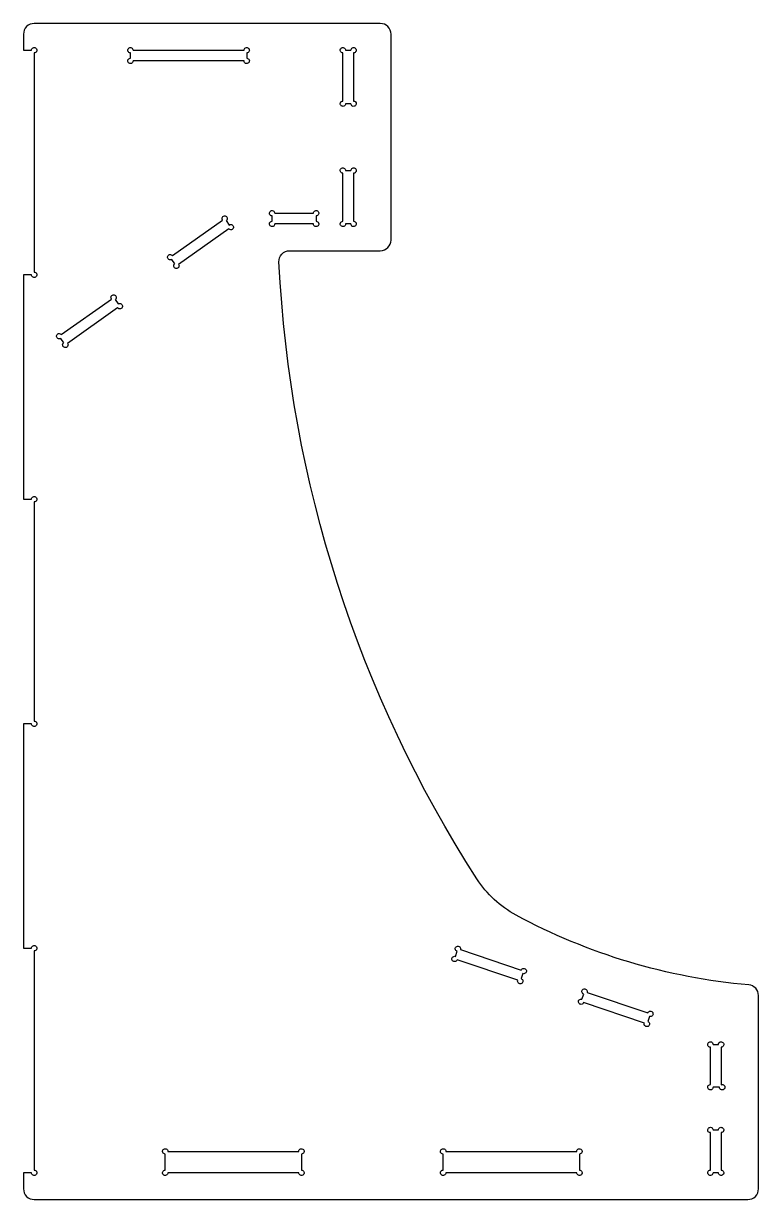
# Model space of a CAD drawing. Header units: millimetres. Extents: x -138 to 138, y -220 to 220.
import ezdxf

# ---------------------------------------------------------------- set-up
doc = ezdxf.new("R2010")
doc.units = ezdxf.units.MM

msp = doc.modelspace()

# ---------------------------------------------------------------- linework, layer by layer
for points in [[(-137.5, -126), (-134.5, -126, -2.414214), (-133.5, -127), (-133.5, -209, -2.414214), (-134.5, -210), (-137.5, -210), (-137.5, -216, 0.414214), (-133.5, -220), (133.5, -220, 0.414214), (137.5, -216), (137.5, -143.7, 0.388878), (133.85, -139.71, -0.102363), (46.79, -113.61, -0.126638), (32.16, -100.06, -0.131327), (-41.91, 130.8, -0.428731), (-37.92, 135), (-4, 135, 0.414214), (0, 139), (0, 216, 0.414214), (-4, 220), (-133.5, 220, 0.414214), (-137.5, 216), (-137.5, 210), (-134.5, 210, -2.414214), (-133.5, 209), (-133.5, 127, -2.414214), (-134.5, 126), (-137.5, 126), (-137.5, 42), (-134.5, 42, -2.414214), (-133.5, 41), (-133.5, -41, -2.414214), (-134.5, -42), (-137.5, -42)], [(-54, 209), (-54, 207, -2.414214), (-55, 206), (-96.5, 206, -2.414214), (-97.5, 207), (-97.5, 209, -2.414214), (-96.5, 210), (-55, 210, -2.414214)], [(-14, 209), (-14, 191, -2.414214), (-15, 190), (-17, 190, -2.414214), (-18, 191), (-18, 209, -2.414214), (-17, 210), (-15, 210, -2.414214)], [(-15, 145), (-17, 145, -2.414214), (-18, 146), (-18, 164, -2.414214), (-17, 165), (-15, 165, -2.414214), (-14, 164), (-14, 146, -2.414214)], [(-28, 148), (-28, 146, -2.414214), (-29, 145), (-43.5, 145, -2.414214), (-44.5, 146), (-44.5, 148, -2.414214), (-43.5, 149), (-29, 149, -2.414214)], [(-81.8, 133.15), (-63.05, 146.48, -2.414214), (-61.66, 146.24), (-60.5, 144.61, -2.414214), (-60.73, 143.22), (-79.48, 129.89, -2.414214), (-80.87, 130.12), (-82.03, 131.75, -2.414214)], [(-122.44, 100.57), (-123.59, 102.2, -2.414214), (-123.36, 103.59), (-104.61, 116.92, -2.414214), (-103.22, 116.69), (-102.06, 115.06, -2.414214), (-102.3, 113.66), (-121.04, 100.33, -2.414214)], [(47.44, -138), (24.71, -130.31, -2.414214), (24.08, -129.05), (24.72, -127.15, -2.414214), (25.99, -126.52), (48.72, -134.21, -2.414214), (49.35, -135.47), (48.71, -137.37, -2.414214)], [(71.45, -145.05), (72.09, -143.16, -2.414214), (73.36, -142.53), (96.09, -150.21, -2.414214), (96.72, -151.48), (96.08, -153.38, -2.414214), (94.81, -154), (72.08, -146.32, -2.414214)], [(123.5, -163), (123.5, -177.09, -3.423896), (122.92, -178), (120.5, -178, -2.414214), (119.5, -177), (119.5, -163, -2.414214), (120.5, -162), (122.5, -162, -2.414214)], [(122.5, -210), (120.5, -210, -2.414214), (119.5, -209), (119.5, -195, -2.414214), (120.5, -194), (122.5, -194, -2.414214), (123.5, -195), (123.5, -209, -2.414214)], [(-33.5, -203), (-33.5, -209, -2.414214), (-34.5, -210), (-83.5, -210, -2.414214), (-84.5, -209), (-84.5, -203, -2.414214), (-83.5, -202), (-34.5, -202, -2.414214)], [(20.5, -202), (69.5, -202, -2.414214), (70.5, -203), (70.5, -209, -2.414214), (69.5, -210), (20.5, -210, -2.414214), (19.5, -209), (19.5, -203, -2.414214)]]:
    msp.add_lwpolyline(points, format="xyb", close=True)

doc.saveas('drawing.dxf')
